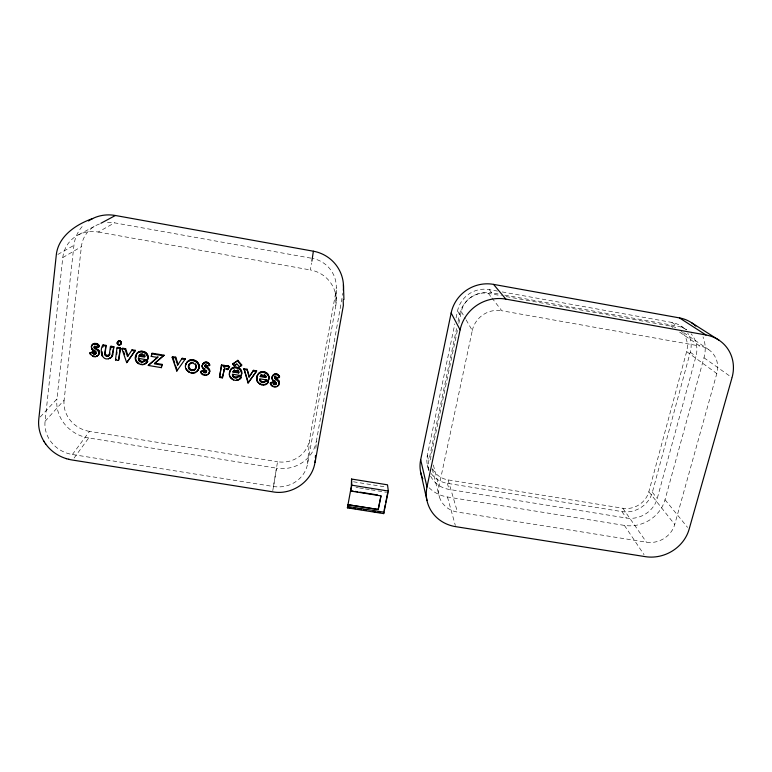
<?xml version="1.0" encoding="UTF-8"?>
<svg xmlns="http://www.w3.org/2000/svg" width="772" height="772" viewBox="0 0 772 772"><rect width="100%" height="100%" fill="white"/><g stroke="black" fill="none" stroke-linecap="round" stroke-linejoin="round"><path stroke-width="0.58" stroke-dasharray="3.86 2.9" d="M336.254 300.868L336.274 287.309M310.971 258.147L114.526 222.838L98.276 232.044A32.762 30.59 37.4 0 0 62.783 257.587L45.066 421.319A31.102 28.458 22.9 0 0 72.394 454.505L273.52 486.514A29.876 28.101 5.5 0 0 307.603 463.76L335.791 305.625L335.849 291.768A29.056 28.545 21.1 0 0 312.158 258.359M315.912 448.435L316.317 441.43L342.951 293.032M307.603 463.76L309.466 440.31L335.849 291.768M40.26 416.976L56.935 398.96L73.938 245.361A38.146 35.763 38.6 0 1 83.453 225.192M45.066 421.319L64.105 400.137L81.378 246.683A30.513 28.612 38.6 0 1 100.611 223.6M335.791 305.625A31.112 30.484 17.7 0 0 310.402 269.959L311.454 263.001M272.786 490.664L276.444 468.15A34.943 33.08 6.2 0 0 316.317 441.43M273.52 486.514L277.534 461.724A27.956 26.47 6.2 0 0 309.466 440.31M429.184 470.254A25.746 24.193 -16 0 1 427.331 455.393L454.833 323.864M456.059 317.987L457.535 310.942A26.875 25.901 -34.3 0 1 489.187 289.587L497.486 291.083M428.759 470.698A26.152 24.54 -15.9 0 1 428.769 461.077L456.58 328.544M458.057 321.499L459.533 314.465L457.535 310.942M457.371 330.397L430.979 455.991A22.021 20.69 -16 0 0 430.564 460.874M458.848 323.352L461.309 311.608A22.986 22.147 -34.3 0 1 488.367 293.37L501.404 295.705M679.601 332.095L699.934 346.039A24.984 22.745 -38.2 0 1 716.812 373.542L674.728 524.468A23.72 21.278 -27 0 1 646.463 542.214L457.449 512.068A23.884 22.243 -15.7 0 1 438.969 486.379L472.3 330.532L465.941 319.579M432.552 468.7A22.021 20.69 -16 0 0 448.088 479.904L622.821 508.256A21.886 19.86 -27.6 0 0 648.847 491.745L686.636 351.588A22.967 21.105 -39.2 0 0 683.509 333.842M431.143 473.506A25.746 24.193 -16 0 0 447.345 483.33L621.942 511.604A25.592 23.218 -27.6 0 0 652.35 492.314L690.255 352.225A26.856 24.675 -39.2 0 0 687.717 333.089M430.641 476.15A26.152 24.54 -15.9 0 0 449.092 489.409L626.353 518.022A25.987 23.536 -27.5 0 0 657.261 498.461L695.958 356.346A27.3 25.032 -39 0 0 691.065 333.745M429.126 487.788A34.412 32.289 -15.9 0 0 447.451 496.975L624.394 525.404A34.2 30.967 -27.5 0 0 665.02 499.735L703.977 357.764A35.917 32.945 -39 0 0 703.002 336.843M74.093 458.047L88.703 437.956L276.444 468.15M72.394 454.505L89.494 431.374L277.534 461.724M62.783 257.587L81.378 246.683M57.842 254.461L73.938 245.361M78.754 234.678L96.346 225.289M355.998 487.421L358.353 487.798M359.53 487.981L364.23 488.734M365.397 488.927L370.097 489.68M371.274 489.863L386.55 492.314M353.422 481.786L385.875 486.997M98.276 232.044L310.402 269.959M491.899 297.944L501.8 310.749L699.934 346.039M502.234 291.932L671.862 322.435A26.856 24.675 -39.2 0 1 685.401 329.962M489.187 289.587L491.706 292.781L499.986 294.267M504.714 295.116L677.314 326.102A27.3 25.032 -39 0 1 686.607 329.837L681.01 326.112M506.142 296.564L670.887 326.122A22.967 21.105 -39.2 0 1 675.77 327.627M671.862 322.435L677.314 326.102M683.654 332.626L708.407 349.427M670.887 326.122L672.817 327.453M703.977 357.764L732.02 377.662M690.255 352.225L695.958 356.346M686.636 351.588L716.812 373.542M665.02 499.735L687.601 527.43M652.35 492.314L657.261 498.461M648.847 491.745L674.728 524.468M488.367 293.37L491.195 297.027M622.821 508.256L646.463 542.214M621.942 511.604L626.353 518.022M624.394 525.404L644.07 554.701M461.309 311.608L465.362 318.585M448.088 479.904L457.449 512.068M447.345 483.33L449.092 489.409M447.451 496.975L455.355 525.51M433.343 464.995L438.969 486.379M432.252 469.135L439.365 496.801M427.331 455.393L428.769 461.077M427.321 464.879L428.47 469.54M459.533 314.465A27.319 26.296 -33.9 0 1 491.706 292.781M472.3 330.532A25.013 23.961 -32.4 0 1 501.8 310.749M681.309 331.352A22.967 21.105 -39.2 0 1 682.467 332.549M88.703 437.956A36.313 33.447 23.9 0 1 56.935 398.96M89.494 431.374A29.047 26.759 23.8 0 1 64.105 400.137M107.472 222.394A30.513 28.612 38.6 0 1 114.526 222.838"/><path stroke-width="1.16" d="M108.649 355.873L109.798 354.367L108.649 355.873L106.7 356.307L104.596 354.242L106.015 345.393L103.11 344.901L102.522 345.518C98.874 352.476 103.458 363.631 111.718 356.867L110.299 358.189M109.219 355.216L106.227 355.284L105.175 353.595L106.015 345.393M279.194 382.536L279.194 383.752L278.914 380.818L275.064 377.73L275.15 376.398L274.909 378.425L279.194 382.536L279.339 381.831M279.339 383.047L278.605 385.257C276.376 388.306 270.962 387.071 270.297 383.337L270.461 382.623L273.037 381.966L273.471 383.867L275.266 384.562L276.087 384.06L276.106 382.777C267.45 380.027 274.957 368.331 279.57 376.784L279.425 377.479L276.897 378.28L276.415 377.363L274.996 377.093M272.082 376.755L271.908 378.531M138.41 358.362L147.384 359.877L147.857 359.221C150.366 352.09 139.056 347.854 136.21 354.724C131.684 362.01 143.544 368.948 147.684 361.421L145.416 359.723C143.891 363.294 138.043 362.637 138.41 358.362L138.902 357.716C138.468 360.601 142.309 362.724 144.432 360.688M135.901 357.938L136.248 355.236L135.747 355.882M198.819 368.466L198.472 369.141C201.299 362.126 190.211 356.925 186.38 363.255C190.25 355.043 203.654 362.84 197.941 370.251C193.415 377.547 181.256 369.585 186.747 362.589M101.74 355.033L102.271 351.839M45.336 443.446C51.444 452.498 61.596 458.365 72.307 460.025L272.593 491.803C292.414 495.672 313.799 480.522 315.217 460.112M315.362 457.777L315.497 455.441M147.384 359.877C149.556 353.827 140.929 348.905 136.866 353.73M239.04 375.481L238.799 376.176C237.351 378.637 233.25 378.463 232.497 375.549L232.758 374.854C233.501 377.759 237.593 377.933 239.04 375.481L241.231 377.17L240.999 377.865C236.579 384.157 226.225 377.817 230.095 371.062L229.525 373.059M266.234 380.065L266.05 380.77C264.613 383.202 260.511 383.057 259.788 380.142L259.971 379.438C260.704 382.343 264.786 382.497 266.234 380.065L268.405 381.735L268.231 382.449C263.184 389.262 252.811 381.31 257.838 374.517C261.023 368.398 271.406 373.059 268.588 379.631M257.192 381.416L257.028 376.968L256.835 377.662M230.577 369.913L230.317 370.599C233.279 364.77 243.296 368.63 241.337 375.038C244.608 367.366 231.195 363.573 229.824 371.747M102.83 347.207L103.11 344.901M109.219 355.014L110.386 346.85L110.956 346.223L113.86 346.715L112.741 354.966L111.149 357.513M110.531 349.658L110.956 346.223M113.86 346.715L111.757 356.712L112.316 356.066M115.482 359.945L116.968 347.969L117.518 347.332L120.422 347.825L118.927 359.771L118.377 360.428L115.482 359.945L116.032 359.289M116.63 354.502L116.929 352.119M118.377 360.428L120.422 347.825M162.168 364.394L161.387 367.655L148.253 365.445L158.048 356.818L157.604 357.465L151.225 356.384L152.026 353.171L164.098 355.207L154.323 363.824L161.734 365.069L162.168 364.394L154.776 363.149L164.098 355.207M161.387 367.655L161.734 365.069M311.878 261.129L313.374 251.209L115.404 215.494A38.146 35.763 38.6 0 0 88.529 220.956M219.499 377.411L221.583 364.924L224.43 365.407L223.996 367.134L227.074 366.237L229.323 367.337L227.634 369.624L226.138 368.794L224.256 369.344L222.355 377.894L219.499 377.411L221.583 364.924M223.996 367.134L224.43 365.407M222.355 377.894L224.536 368.669L224.256 369.344M232.497 375.549L232.401 374.198L241.221 375.684L241.578 374.352M315.082 462.447L343.357 305.48L343.173 299.825M268.473 380.268L268.762 378.936L268.473 380.268L259.691 378.791L259.788 380.142M351.559 479.036L351.299 486.669L347.41 507.86L383.713 513.612L388.326 491.05L387.515 484.826L351.559 479.036L351.8 485.192L350.681 491.031L380.992 495.885L378.28 509.51L348.075 504.714L378.28 509.51M347.41 507.86L348.075 504.714M378.241 509.124L380.992 495.885M278.605 385.257L278.75 384.543L277.418 386.376M384.138 510.35L385.257 504.772M385.71 502.543L387.727 492.497M278.769 381.522L278.914 380.818M277.756 380.509L277.901 379.805M279.425 377.479L279.097 375.655M421.859 476.478A34.412 32.289 -15.9 0 1 420.672 459.755L451.147 312.978A35.946 34.605 -33.9 0 1 493.53 284.376L679.485 317.91A35.917 32.945 -39 0 1 693.835 324.394M276.087 384.06L276.415 382.815L274.784 383.819L273.037 381.966M275.884 386.946L276.029 386.232M278.953 376.35L278.422 374.796M679.485 317.91L705.984 334.98A38.706 35.203 -38.1 0 1 732.02 377.662L689.106 529.274A36.738 32.926 -26.9 0 1 645.382 556.66L455.673 526.649A36.988 34.431 -15.6 0 1 426.984 486.997L460.102 329.876L451.147 312.978M275.749 384.398L275.903 383.694M276.897 378.28L277.042 377.585M276.029 379.303L276.173 378.598M275.266 384.562L275.421 383.848M278.277 375.491L277.544 374.198M274.629 384.533L274.784 383.819M274.176 386.936L274.33 386.222M273.983 384.311L274.137 383.597M274.6 381.445L273.954 380.2L273.799 380.905M275.7 376.958L275.855 376.273M271.927 377.45L273.442 375.105L276.318 374.555L276.472 373.87M274.909 378.425L275.064 377.73M272.777 386.521L272.941 385.807L271.831 385.064L271.667 385.778M274.61 377.682L274.764 376.987M273.471 383.867L273.626 383.163M274.803 374.555L274.957 373.87M272.844 380.152L272.41 378.753L272.255 379.457M270.837 384.717L271.001 384.012M273.442 375.105L273.597 374.41M272.429 376.099L272.593 375.404M268.888 377.547L268.724 378.241C269.312 371.747 258.707 370.049 257.144 376.35L257.346 375.655M266.813 383.79L268.405 381.735M268.627 376.977L268.801 376.282M268.318 375.829L268.482 375.144M265.317 384.63L265.491 383.916M267.778 374.816L267.952 374.13M265.057 381.725L265.23 381.021M267.044 373.947L267.208 373.262M263.696 384.987L263.879 384.273M264.217 382.285L264.4 381.58M260.241 376.601L260.975 375.067L260.241 376.601L265.935 377.556L265.867 375.848M263.377 382.516L263.551 381.812M266.128 373.262L266.301 372.577M261.891 384.881L262.084 384.166M262.393 382.478L262.577 381.773M265.037 372.76L265.211 372.075M265.684 376.543L264.613 374.526M260.608 384.553L260.801 383.838M261.187 382.053L261.37 381.349M263.763 372.432L263.947 371.757M262.47 372.326L262.654 371.641M259.488 384.041L259.682 383.337M260.299 381.262L260.492 380.557M260.791 375.761L261.727 374.497M258.543 383.346L258.736 382.632M261.274 372.451L261.467 371.766M257.771 382.458L257.964 381.744M260.174 372.818L260.367 372.133M256.835 380.268L257.037 379.563M259.18 373.416L259.373 372.731M256.719 379.013L256.922 378.319M258.321 374.227L258.514 373.542M257.645 375.202L257.838 374.517M256.449 371.535L256.642 370.849L253.457 370.319L249.028 377.083L247.117 369.238L243.942 368.707L248.053 383.037L256.449 371.535L253.255 370.994L249.028 377.083M253.255 370.994L253.457 370.319M248.053 383.037L256.642 370.849M188.484 366.102L189.323 363.969C185 369.576 195.586 373.783 196.204 366.729L196.175 365.137L195.856 367.404M195.374 368.919L196.204 366.729M206.336 372.326L206.336 371.033C197.535 368.254 205.323 356.5 209.907 365.021L207.05 366.497L206.539 365.571L205.111 365.301L205.053 366.642C207.321 368.157 210.978 370.338 208.903 373.542C206.655 376.639 201.212 375.327 200.479 371.593L203.412 370.242L204.551 371.892L206.664 371.641L206.336 372.326L204.223 372.577L203.084 370.927L203.412 370.242M96.008 353.431L94.194 353.335L92.997 351.656L92.389 352.302L93.045 353.528L94.917 354.242L95.892 353.18L91.588 349.012L91.598 345.567C93.296 342.314 98.526 342.778 99.434 346.367L96.278 347.805L95.738 346.869L94.281 346.599L94.252 347.96C96.568 349.504 100.379 351.636 98.372 354.956L99.491 352.775L98.951 350.488L94.869 347.323L94.888 345.972L93.914 347.197M121.484 342.922C121.03 345.924 116.138 345.383 117.373 342.228C118.917 338.715 123.771 342.691 120.229 344.737M117.199 343.617L117.923 341.61M241.221 375.684L241.462 374.989M239.581 379.216L241.231 377.17M241.453 373.648L241.694 372.953M241.356 372.374L241.588 371.689M238.085 380.056L238.336 379.351L236.715 379.708M241.028 371.226L241.269 370.55M237.805 377.141L238.046 376.447M240.488 370.213L240.729 369.527M236.965 377.701L237.216 377.006M238.654 372.963L238.644 371.255L238.654 372.963L232.932 371.998L233.192 371.313L238.895 372.278M241.501 365.658L241.732 364.982L237.844 360.321L232.536 364.133L234.244 365.909L237.12 364.027L239.32 366.768L241.501 365.658L237.593 360.978L237.844 360.321M239.735 369.334L239.976 368.659M236.126 377.933L236.367 377.238M237.892 371.149L238.143 370.473L237.38 369.923L237.129 370.608L238.403 371.94M239.32 366.768L241.732 364.982M238.818 368.649L239.059 367.974M235.132 377.894L235.383 377.199M237.718 368.138L237.959 367.462M233.926 377.469L234.177 376.775M233.356 379.978L233.617 379.274M233.028 376.668L233.279 375.974M232.237 379.467L232.497 378.762M236.444 367.819L236.695 367.144M208.903 373.542C211.441 370.251 208.112 367.482 205.381 365.967L205.439 364.635L204.734 365.889M233.482 371.158L234.476 369.894L232.932 371.998M235.142 367.704L235.392 367.038M230.49 377.875L230.76 377.17L231.542 378.068M233.945 367.839L234.196 367.163M229.902 376.823L230.172 376.128M234.244 365.909L236.415 363.988M232.845 368.196L233.105 367.52M231.841 368.794L232.102 368.119M230.992 369.614L231.253 368.939M229.419 374.42L229.689 373.735M229.323 367.337L229.593 366.661L227.344 365.561L224.276 366.459M227.634 369.624L229.593 366.661M228.203 366.603L228.473 365.938M226.891 369.064L227.171 368.389L227.904 368.939M227.074 366.237L227.344 365.561M225.549 366.285L225.829 365.619M223.658 370.328L223.938 369.643M209.473 372.027L209.781 371.342M207.726 374.661L209.222 372.857M209.453 370.792L209.772 370.116M209 369.769L209.318 369.084M206.182 375.25L206.51 374.555M206.008 372.673L206.336 371.988M207.957 368.746L208.286 368.07M209.588 365.687L209.405 363.882M205.516 372.837L205.844 372.152M206.336 371.033L206.655 370.357M204.464 375.24L204.792 374.545M204.879 372.808L205.207 372.123M203.046 374.816L203.383 374.121M204.223 372.577L204.551 371.892M207.05 366.497L207.369 365.822M206.192 367.52L206.52 366.854M209.087 364.548L208.71 363.014M203.702 372.133L204.03 371.448M204.792 369.692L205.12 369.016L204.3 368.466L203.972 369.141M201.917 374.063L202.245 373.378M202.833 363.631L202.505 364.297L204.87 362.743L207.494 363.072L207.813 362.415M205.053 366.642L205.381 365.967M205.825 365.166L206.143 364.5M206.404 362.743L206.722 362.078M202.997 368.379L203.325 367.704M201.058 372.992L201.395 372.307M202.389 367.684L202.351 364.992L202.013 365.658M204.87 362.743L205.198 362.078M202.023 366.748L202.36 366.082M203.499 363.284L203.837 362.628M197.941 370.251L198.288 369.566L197.188 371.207M198.78 367.887L199.128 367.211M198.848 366.594L199.195 365.918M195.075 372.635L195.432 371.95M198.665 365.368L199.002 364.702M198.221 364.201L198.568 363.535M193.859 373.001L194.216 372.316M192.575 373.127L192.932 372.442M194.447 369.991L195.731 368.234M193.154 370.57L194.795 369.315M197.526 363.101L197.873 362.435M195.827 365.803L195.596 363.805M196.619 362.136L196.966 361.47M191.205 373.011L191.572 372.326M191.61 370.579L191.967 369.894L193.511 369.894M195.567 361.373L195.924 360.717M190.144 370.058L190.51 369.383L188.87 367.057L188.85 365.426M194.39 360.823L194.747 360.167M188.706 372.123L189.082 371.438M188.957 364.635L193.068 362.3M187.683 371.371L188.05 370.685M189.072 369.084L189.439 368.398M193.068 360.485L193.425 359.829M186.795 370.406L187.171 369.72M188.503 367.733L188.87 367.057M191.176 362.975L191.543 362.309L189.893 363.564M191.717 360.37L192.074 359.713M190.443 360.505L190.809 359.848M186.11 369.305L186.477 368.63M189.236 360.881L189.603 360.225M187.123 362.309L187.5 361.643M185.55 365.552L186.226 363.67L185.849 364.336M188.107 361.499L188.474 360.842M185.415 358.816L185.039 359.462L181.796 358.922L182.182 358.266L185.415 358.816L176.778 371.071L172.137 357.291L172.552 356.635L175.765 357.185L178.042 364.394L177.647 365.06L175.36 357.832L175.765 357.185M176.778 371.071L177.174 370.386L175.398 365.098M140.166 354.705L143.119 354.734L144.711 357.118L138.902 356.143L140.658 354.058L139.433 355.294L139.925 354.647M137.368 353.084L136.21 354.724M132.128 349.803L127.525 356.616L125.122 349.34L125.653 348.712L122.41 348.162L121.87 348.79L126.724 362.666L135.389 350.353L132.128 349.803L131.616 350.44L134.878 350.99L135.389 350.353M177.647 365.06L182.182 358.266M126.724 362.666L134.878 350.99M145.802 363.458L147.684 361.421M151.225 356.384L151.688 355.738M147.481 359.231L147.954 358.575M142.685 364.664L143.167 363.998M147.568 357.812L148.041 357.166M143.949 361.354L145.416 359.723M143.119 361.923L143.602 361.257M147.433 356.529L147.906 355.882M142.27 362.155L142.762 361.489M147.076 355.371L147.548 354.724M140.842 364.558L141.334 363.882M146.497 354.338L146.979 353.692M141.266 362.116L141.758 361.45M138.381 363.699L138.873 363.033M140.041 361.692L140.523 361.026M144.432 356.085L144.914 355.438L144.383 354.647L143.901 355.294M145.725 353.451L146.197 352.814M137.397 362.994L137.889 362.329M139.105 360.871L139.607 360.215M144.769 352.756L145.252 352.109M136.576 362.087L137.078 361.421M138.545 359.742L139.047 359.077M143.64 352.244L144.123 351.598M142.087 354.416L142.569 353.779M141.073 354.406L141.565 353.759M142.347 351.916L142.83 351.27M135.949 361.026L136.451 360.37M135.563 359.868L136.065 359.202M138.902 356.143L139.394 355.496L145.194 356.471M141.025 351.8L141.517 351.163M135.467 357.214L135.978 356.567M139.819 351.926L140.311 351.289M138.709 352.293L139.211 351.656M137.715 352.9L138.217 352.264M112.181 355.622L112.741 354.966M108.514 358.816L110.859 357.532M119.573 345.026L121.262 343.598M118.83 345.036L119.37 344.418M120.943 343.54L121.436 342.208M107.81 356.297L108.379 355.651M118.116 344.785L118.666 344.158M120.895 342.826L121.088 341.562M117.373 342.228L120.529 341.05M109.537 353.74L110.106 353.093M106.7 356.307L107.279 355.651M117.547 344.283L118.097 343.656M119.264 341.417L119.814 340.799M117.151 342.884L117.701 342.266M117.865 341.716L118.415 341.108M105.648 355.931L106.227 355.284M118.531 341.427L119.081 340.809M104.944 355.245L105.523 354.599M104.596 354.242L105.175 353.595M102.136 355.998L102.724 355.352M104.596 352.91L105.175 352.264M101.595 353.943L102.184 353.296M95.66 356.683L97.803 355.448L95.66 356.683L93.914 356.674L90.392 354.396L89.764 352.978L92.997 351.656M98.893 353.422L99.491 352.775M98.845 352.167L99.443 351.53M93.914 356.674L94.522 356.017M94.917 354.242L95.525 353.595M95.4 354.078L96.336 353.074M98.353 351.125L98.951 350.488M94.261 354.213L94.869 353.566M95.689 352.418L96.297 351.771M92.466 356.239L93.074 355.593M93.586 353.981L94.194 353.335M97.272 350.092L97.87 349.455M93.045 353.528L93.653 352.881M94.908 351.607L95.516 350.97M94.078 351.048L94.686 350.411L93.846 349.861L93.229 350.498M95.439 348.847L96.046 348.22M96.278 347.805L99.434 346.367M98.835 346.995L98.295 345.837L98.893 345.209M90.392 354.396L91.009 353.75M94.252 347.96L94.869 347.323M95.738 346.869L96.346 346.242M93.2 343.926L92.582 344.553L95.516 343.994L97.561 344.949L98.16 344.331M92.225 349.716L92.833 349.079M91.588 349.012L92.196 348.375M96.635 344.341L97.233 343.714M95.516 343.994L96.124 343.376M91.154 346.956L92.215 344.949L91.598 345.567M93.952 343.994L94.57 343.376M97.204 356.095L98.97 354.309M148.253 365.445L157.604 357.465M196.561 371.342L197.535 370.531M232.536 364.133L237.593 360.978M144.798 363.641L146.284 362.792M100.92 223.262L115.404 215.494M92.64 218.563C75.868 224.44 57.746 236.493 56.192 255.899L38.774 419.37C37.838 428.084 40.569 436.942 45.693 443.977M234.225 370.579L237.129 370.608M261.534 375.182L264.439 375.211M277.881 377.315L279.57 376.784M89.764 352.978L92.389 352.302M200.479 371.593L203.084 370.927M270.297 383.337L272.883 382.671M347.747 506.422L384.089 512.183M348.568 507.571L350.913 507.937M353.248 508.314L355.593 508.68M357.928 509.057L361.441 509.607M363.776 509.983L366.111 510.35M373.137 511.46L375.472 511.836M377.817 512.203L380.152 512.569M352.997 491.04L350.681 491.031M355.332 491.407L357.658 491.783M359.984 492.15L377.46 494.948M351.8 485.192L388.326 491.05M260.434 375.906L266.108 376.861M219.798 376.717L222.635 377.199M102.522 345.518L105.436 346.02M110.386 346.85L113.291 347.342M116.968 347.969L119.882 348.452M121.87 348.79L125.122 349.34M151.563 353.808L163.664 355.853M172.137 357.291L175.36 357.832M221.294 365.59L224.15 366.082M243.711 369.383L246.895 369.923M493.53 284.376L505.872 299.121L705.984 334.98M68.631 459.243L69.393 459.446M65.909 458.5L66.537 458.674M276.318 374.555L277.399 374.893M190.51 369.383L191.967 369.894M192.71 362.965L195.248 364.471M691.731 322.841L719.118 340.259M207.494 363.072L208.392 363.68M274.755 380.741L275.536 381.281M144.943 360.379L147.211 362.087M238.799 376.176L240.999 377.865M266.05 380.77L268.231 382.449M119.978 341.668L120.548 342.17M232.797 363.467L234.495 365.243M97.561 344.949L98.295 345.837M43.743 441.015L44.178 441.671M123.53 351.356L124.639 354.551M172.909 357.697L174.684 362.985M125.653 348.712L128.046 355.969M243.942 368.707L248.275 382.333M247.117 369.238L249.24 376.389M420.672 459.755L426.984 486.997M420.692 472.425L426.984 500.507M383.665 513.129L383.713 513.612M343.434 284.656L343.936 299.584M694.51 324.954A35.917 32.945 -39 0 1 695.794 326.122M460.102 329.876A38.745 37.114 -32.3 0 1 505.872 299.121M422.824 478.814A34.412 32.289 -15.9 0 1 422.159 477.26M313.374 251.209A36.313 35.686 21.1 0 1 343.337 290.262"/></g></svg>
